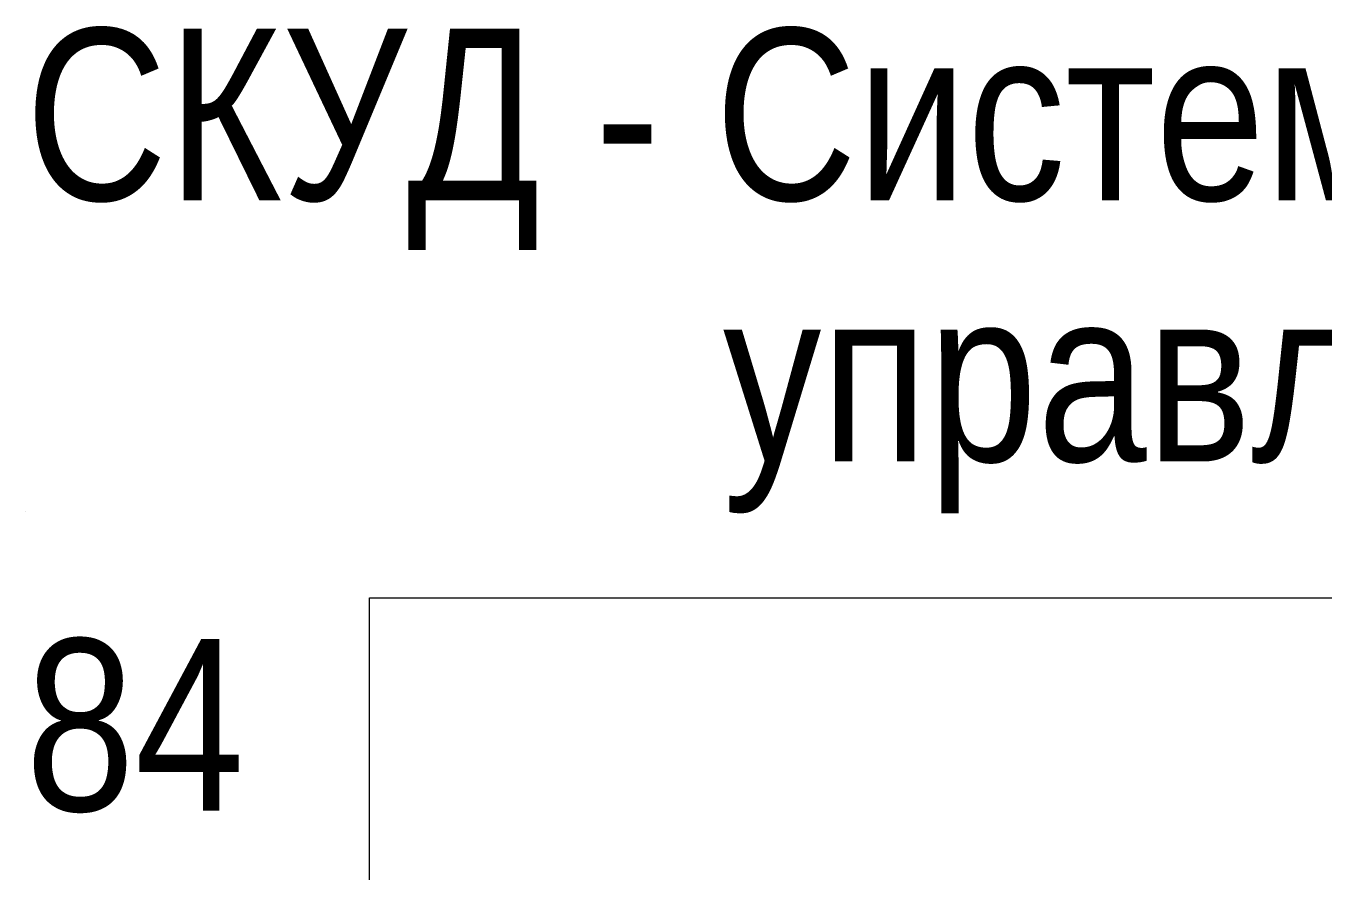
# Model space of a CAD drawing. Header units: millimetres. Extents: x -21000 to 351902, y -261781 to 19312.
# Drawn here: x 42000 to 49550, y -2090 to 2829 of the extents above; entities that cross this region are included whole.
import ezdxf
from ezdxf.enums import TextEntityAlignment as Align

# ---------------------------------------------------------------- set-up
doc = ezdxf.new("R2010")
doc.units = ezdxf.units.MM
doc.header["$MEASUREMENT"] = 0
doc.layers.add('_БЛ-Рамки', color=7, linetype='Continuous')
doc.layers.add('_КД', color=84, linetype='Continuous')
doc.layers.add('NOPRINT', color=50, linetype='Continuous', plot=False)
doc.styles.add('Arial_Narrow_shtamp', font='ARIALN.TTF')
doc.styles.add('AT-Шрифт', font='ARIALN.TTF', dxfattribs={"height": 250})

# ---------------------------------------------------------------- blocks, each defined once
blk = doc.blocks.new('*U2')
at = {"layer": 'NOPRINT', "lineweight": 0}
for points in [[(0, 297), (0, 297), (0, 297), (0, 297)], [(210, 297), (210, 297), (210, 297), (210, 297)], [(20, 292), (205, 292), (205, 5), (20, 5)]]:
    blk.add_lwpolyline(points, close=True, dxfattribs=at)
at = {"layer": 'NOPRINT', "color": 1, "lineweight": 0, "style": 'Arial_Narrow_shtamp'}
blk.add_attdef('N_LISTA', text='', height=2, dxfattribs=at).set_placement((90.17, 7.418), align=Align.MIDDLE_LEFT)

msp = doc.modelspace()

# ---------------------------------------------------------------- block references
at = {"layer": '_БЛ-Рамки', "ltscale": 100, "xscale": 100, "yscale": 100, "zscale": 100}
for p in [(21000, -29700), (42000, -29700)]:
    msp.add_blockref('*U2', p, dxfattribs=at)

# ---------------------------------------------------------------- texts
at = {"layer": '_КД', "color": 84, "style": 'AT-Шрифт'}
for s, p in [('СКУД - Системы контроля и', (41996.6, 1814, -900)), ('управления доступом', (46056.6, 294.1, -900)), ('84', (41996.6, -1739.1, -900))]:
    msp.add_text(s, height=1000, dxfattribs=at).set_placement(p)

doc.saveas('drawing.dxf')
